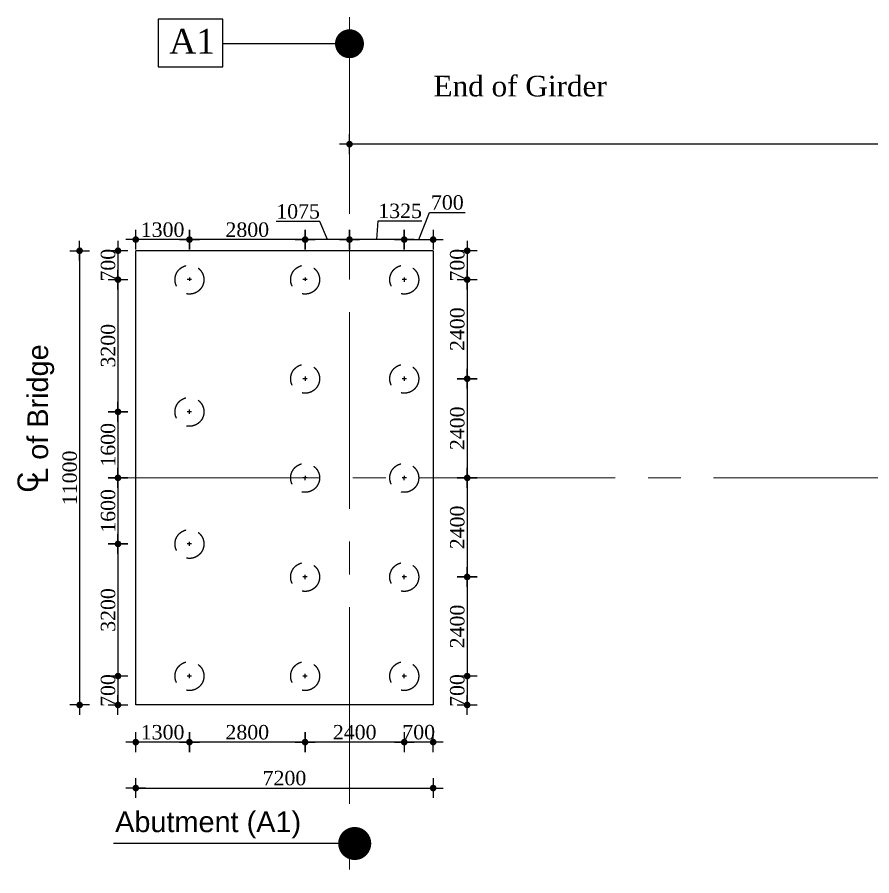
# Model space of a CAD drawing. Header units: millimetres. Extents: x 645430 to 1329725, y -477752 to 44877.
# Drawn here: x 681319 to 702008, y -306265 to -285471 of the extents above; entities that cross this region are included whole.
import ezdxf

# ---------------------------------------------------------------- set-up
doc = ezdxf.new("R2010")
doc.units = ezdxf.units.MM
doc.header["$LTSCALE"] = 250
doc.header["$PDMODE"] = 2
for name, pattern in [('ACAD_ISO10W100', [18, 12, -3, 0, -3]), ('CENTER2', [28.575, 19.05, -3.175, 3.175, -3.175]), ('DASHED2', [0.375, 0.25, -0.125])]:
    doc.linetypes.add(name, pattern=pattern)
doc.layers.add('centerline', color=105, linetype='ACAD_ISO10W100', lineweight=15)
doc.layers.add('Dimention', color=7, linetype='Continuous', lineweight=25)
for name, color, linetype in [('dim', 4, 'Continuous'), ('Dimision', 4, 'Continuous'), ('Extra Line', 145, 'Continuous'), ('Pile', 11, 'Continuous'), ('Text', 7, 'Continuous'), ('TXT', 7, 'Continuous')]:
    doc.layers.add(name, color=color, linetype=linetype)
doc.styles.add('Bridge Dimision - 1', font='arial.ttf', dxfattribs={"height": 125})
doc.styles.add('ROMANS', font='arial.ttf', dxfattribs={"height": 200})
doc.styles.get("Standard").update_dxf_attribs({"font": 'times.ttf'})
doc.styles.add('TNR', font='times.ttf')
doc.dimstyles.new('ISO-125', dxfattribs={"dimtxt": 125, "dimasz": 1.2, "dimexe": 75, "dimexo": 75, "dimgap": 60, "dimtad": 1, "dimdec": 0, "dimtxsty": 'Standard', "dimblk": 'D_TIC', "dimcen": 52.5, "dimclrd": 256, "dimclre": 256, "dimclrt": 256, "dimadec": 0, "dimazin": 0, "dimtfac": 1, "dimtdec": 0, "dimtix": 1, "dimtmove": 0, "dimatfit": 3, "dimldrblk": 'DOT', "dimfxl": 75, "dimfxlon": 1, "dimlwd": -1, "dimarcsym": 0})
doc.dimstyles.new('ISO-25', dxfattribs={"dimtxt": 75, "dimasz": 45, "dimexe": 125, "dimexo": 75.625, "dimgap": 60, "dimtad": 1, "dimdec": 0, "dimtxsty": 'Standard', "dimblk": 'DOT', "dimcen": 52.5, "dimdle": 100, "dimclrd": 256, "dimclre": 256, "dimclrt": 256, "dimadec": 0, "dimazin": 0, "dimtfac": 1, "dimtdec": 0, "dimtix": 1, "dimtmove": 0, "dimatfit": 3, "dimldrblk": 'DOT', "dimfxl": 1, "dimlwd": -1, "dimarcsym": 0})

# ---------------------------------------------------------------- blocks, each defined once
blk = doc.blocks.new('D_TIC')
at = {"layer": 'Dimision', "ltscale": 5}
for p, q in [((0, 60), (0, -60)), ((-60, 0), (60, 0))]:
    blk.add_line(p, q, dxfattribs=at)
at = {"layer": 'Dimision', "ltscale": 5, "const_width": 20}
blk.add_lwpolyline([(-10, 0, 1), (10, 0, 1)], format="xyb", close=True, dxfattribs=at)
blk = doc.blocks.new('*D221')
at = {"layer": 'Defpoints', "color": 0, "ltscale": 10, "transparency": 16777216}
for p in [(689364, -288546), (689364, -289138, 0), (719364, -291414, 0)]:
    blk.add_point(p, dxfattribs=at)
at = {"layer": 'dim', "lineweight": -2, "ltscale": 10, "transparency": 16777216}
for p, q in [((689364, -288621), (689364, -288471)), ((719364, -288621), (719364, -288471))]:
    blk.add_line(p, q, dxfattribs=at)
at = {"layer": 'dim', "ltscale": 10, "transparency": 16777216}
blk.add_line((719360, -288546), (689368, -288546), dxfattribs=at)
at = {"layer": 'dim', "ltscale": 10, "transparency": 16777216, "xscale": 4, "yscale": 4, "zscale": 4, "rotation": 180}
blk.add_blockref('D_TIC', (689364, -288546), dxfattribs=at)
at = {"layer": 'dim', "ltscale": 10, "transparency": 16777216, "xscale": 4, "yscale": 4, "zscale": 4}
blk.add_blockref('D_TIC', (719364, -288546), dxfattribs=at)
at = {"layer": 'dim', "ltscale": 10, "transparency": 16777216, "insert": (704364, -288257), "char_height": 450, "attachment_point": 5}
blk.add_mtext('30000', dxfattribs=at)
blk = doc.blocks.new('_Dot')
at = {"color": 0, "linetype": 'ByBlock', "lineweight": -2}
blk.add_line((-0.5, 0), (-1, 0), dxfattribs=at)
at = {"color": 0, "linetype": 'ByBlock', "const_width": 0.5}
blk.add_lwpolyline([(-0.25, 0, 1), (0.25, 0, 1)], format="xyb", close=True, dxfattribs=at)
blk = doc.blocks.new('*D222')
at = {"layer": 'Defpoints', "color": 0, "ltscale": 10, "transparency": 16777216}
for p in [(691389, -291127), (690689, -291827), (692213, -291827)]:
    blk.add_point(p, dxfattribs=at)
at = {"layer": 'dim', "lineweight": -2, "ltscale": 10, "transparency": 16777216}
for p, q in [((692138, -291127), (692288, -291127)), ((692138, -291827), (692288, -291827))]:
    blk.add_line(p, q, dxfattribs=at)
at = {"layer": 'dim', "ltscale": 10, "transparency": 16777216}
for p, q in [((692213, -291123), (692213, -291119)), ((692213, -291127), (692213, -291827)), ((692213, -291831), (692213, -291835))]:
    blk.add_line(p, q, dxfattribs=at)
at = {"layer": 'dim', "ltscale": 10, "transparency": 16777216, "xscale": 4, "yscale": 4, "zscale": 4}
for p, rotation in [((692213, -291127), 270), ((692213, -291827), 90)]:
    blk.add_blockref('D_TIC', p, dxfattribs=dict(at, rotation=rotation))
at = {"layer": 'dim', "ltscale": 10, "transparency": 16777216, "insert": (691974, -291477), "char_height": 350, "attachment_point": 5, "rotation": 90}
blk.add_mtext('700', dxfattribs=at)
blk = doc.blocks.new('*D223')
at = {"layer": 'Defpoints', "color": 0, "ltscale": 10, "transparency": 16777216}
for p in [(690689, -291827), (690689, -294227), (692213, -294227)]:
    blk.add_point(p, dxfattribs=at)
at = {"layer": 'dim', "lineweight": -2, "ltscale": 10, "transparency": 16777216}
for p, q in [((692138, -291827), (692288, -291827)), ((692138, -294227), (692288, -294227))]:
    blk.add_line(p, q, dxfattribs=at)
at = {"layer": 'dim', "ltscale": 10, "transparency": 16777216}
blk.add_line((692213, -291831), (692213, -294223), dxfattribs=at)
at = {"layer": 'dim', "ltscale": 10, "transparency": 16777216, "xscale": 4, "yscale": 4, "zscale": 4}
for p, rotation in [((692213, -291827), 90), ((692213, -294227), 270)]:
    blk.add_blockref('D_TIC', p, dxfattribs=dict(at, rotation=rotation))
at = {"layer": 'dim', "ltscale": 10, "transparency": 16777216, "insert": (691975, -293027), "char_height": 350, "attachment_point": 5, "rotation": 90}
blk.add_mtext('2400', dxfattribs=at)
blk = doc.blocks.new('*D224')
at = {"layer": 'Defpoints', "color": 0, "ltscale": 10, "transparency": 16777216}
for p in [(691389, -290857), (691389, -291127), (690689, -291827)]:
    blk.add_point(p, dxfattribs=at)
at = {"layer": 'dim', "ltscale": 10, "transparency": 16777216}
for p, q in [((691039, -290857), (691303, -290198)), ((691303, -290198), (692161, -290198)), ((690693, -290857), (691385, -290857))]:
    blk.add_line(p, q, dxfattribs=at)
at = {"layer": 'dim', "lineweight": -2, "ltscale": 10, "transparency": 16777216}
for p, q in [((690689, -290932), (690689, -290782)), ((691389, -290932), (691389, -290782))]:
    blk.add_line(p, q, dxfattribs=at)
at = {"layer": 'dim', "ltscale": 10, "transparency": 16777216, "xscale": 4, "yscale": 4, "zscale": 4, "rotation": 180}
blk.add_blockref('D_TIC', (690689, -290857), dxfattribs=at)
at = {"layer": 'dim', "ltscale": 10, "transparency": 16777216, "xscale": 4, "yscale": 4, "zscale": 4}
blk.add_blockref('D_TIC', (691389, -290857), dxfattribs=at)
at = {"layer": 'dim', "ltscale": 10, "transparency": 16777216, "insert": (691732, -289960), "char_height": 350, "attachment_point": 5}
blk.add_mtext('700', dxfattribs=at)
blk = doc.blocks.new('*D225')
at = {"layer": 'Defpoints', "color": 0, "ltscale": 10, "transparency": 16777216}
for p in [(689364, -290857), (689364, -291127), (690689, -291827)]:
    blk.add_point(p, dxfattribs=at)
at = {"layer": 'dim', "ltscale": 10, "transparency": 16777216}
for p, q in [((690027, -290857), (690059, -290402)), ((690059, -290402), (691118, -290402)), ((690685, -290857), (689368, -290857))]:
    blk.add_line(p, q, dxfattribs=at)
at = {"layer": 'dim', "lineweight": -2, "ltscale": 10, "transparency": 16777216}
for p, q in [((689364, -290932), (689364, -290782)), ((690689, -290932), (690689, -290782))]:
    blk.add_line(p, q, dxfattribs=at)
at = {"layer": 'dim', "ltscale": 10, "transparency": 16777216, "xscale": 4, "yscale": 4, "zscale": 4, "rotation": 180}
blk.add_blockref('D_TIC', (689364, -290857), dxfattribs=at)
at = {"layer": 'dim', "ltscale": 10, "transparency": 16777216, "xscale": 4, "yscale": 4, "zscale": 4}
blk.add_blockref('D_TIC', (690689, -290857), dxfattribs=at)
at = {"layer": 'dim', "ltscale": 10, "transparency": 16777216, "insert": (690589, -290164), "char_height": 350, "attachment_point": 5}
blk.add_mtext('1325', dxfattribs=at)
blk = doc.blocks.new('*D244')
at = {"layer": 'Defpoints', "color": 0, "ltscale": 10, "transparency": 16777216}
for p in [(688289, -290857), (689364, -291127), (688289, -291775)]:
    blk.add_point(p, dxfattribs=at)
at = {"layer": 'dim', "ltscale": 10, "transparency": 16777216}
for p, q in [((688648, -290415), (687589, -290415)), ((688827, -290857), (688648, -290415)), ((689360, -290857), (688293, -290857))]:
    blk.add_line(p, q, dxfattribs=at)
at = {"layer": 'dim', "lineweight": -2, "ltscale": 10, "transparency": 16777216}
for p, q in [((688289, -290932), (688289, -290782)), ((689364, -290932), (689364, -290782))]:
    blk.add_line(p, q, dxfattribs=at)
at = {"layer": 'dim', "ltscale": 10, "transparency": 16777216, "xscale": 4, "yscale": 4, "zscale": 4, "rotation": 180}
blk.add_blockref('D_TIC', (688289, -290857), dxfattribs=at)
at = {"layer": 'dim', "ltscale": 10, "transparency": 16777216, "xscale": 4, "yscale": 4, "zscale": 4}
blk.add_blockref('D_TIC', (689364, -290857), dxfattribs=at)
at = {"layer": 'dim', "ltscale": 10, "transparency": 16777216, "insert": (688119, -290177), "char_height": 350, "attachment_point": 5}
blk.add_mtext('1075', dxfattribs=at)
blk = doc.blocks.new('*D245')
at = {"layer": 'Defpoints', "color": 0, "ltscale": 10, "transparency": 16777216}
for p in [(685489, -290857), (685489, -291827), (688289, -291775)]:
    blk.add_point(p, dxfattribs=at)
at = {"layer": 'dim', "lineweight": -2, "ltscale": 10, "transparency": 16777216}
for p, q in [((685489, -290932), (685489, -290782)), ((688289, -290932), (688289, -290782))]:
    blk.add_line(p, q, dxfattribs=at)
at = {"layer": 'dim', "ltscale": 10, "transparency": 16777216}
blk.add_line((688285, -290857), (685493, -290857), dxfattribs=at)
at = {"layer": 'dim', "ltscale": 10, "transparency": 16777216, "xscale": 4, "yscale": 4, "zscale": 4, "rotation": 180}
blk.add_blockref('D_TIC', (685489, -290857), dxfattribs=at)
at = {"layer": 'dim', "ltscale": 10, "transparency": 16777216, "xscale": 4, "yscale": 4, "zscale": 4}
blk.add_blockref('D_TIC', (688289, -290857), dxfattribs=at)
at = {"layer": 'dim', "ltscale": 10, "transparency": 16777216, "insert": (686889, -290619), "char_height": 350, "attachment_point": 5}
blk.add_mtext('2800', dxfattribs=at)
blk = doc.blocks.new('*D246')
at = {"layer": 'Defpoints', "color": 0, "ltscale": 10, "transparency": 16777216}
for p in [(684189, -290857), (684189, -291127), (685489, -291827)]:
    blk.add_point(p, dxfattribs=at)
at = {"layer": 'dim', "lineweight": -2, "ltscale": 10, "transparency": 16777216}
for p, q in [((684189, -290932), (684189, -290782)), ((685489, -290932), (685489, -290782))]:
    blk.add_line(p, q, dxfattribs=at)
at = {"layer": 'dim', "ltscale": 10, "transparency": 16777216}
blk.add_line((685485, -290857), (684193, -290857), dxfattribs=at)
at = {"layer": 'dim', "ltscale": 10, "transparency": 16777216, "xscale": 4, "yscale": 4, "zscale": 4, "rotation": 180}
blk.add_blockref('D_TIC', (684189, -290857), dxfattribs=at)
at = {"layer": 'dim', "ltscale": 10, "transparency": 16777216, "xscale": 4, "yscale": 4, "zscale": 4}
blk.add_blockref('D_TIC', (685489, -290857), dxfattribs=at)
at = {"layer": 'dim', "ltscale": 10, "transparency": 16777216, "insert": (684839, -290619), "char_height": 350, "attachment_point": 5}
blk.add_mtext('1300', dxfattribs=at)
blk = doc.blocks.new('*D226')
at = {"layer": 'Defpoints', "color": 0, "ltscale": 10, "transparency": 16777216}
for p in [(690689, -294227), (690329, -296627), (692213, -296627)]:
    blk.add_point(p, dxfattribs=at)
at = {"layer": 'dim', "lineweight": -2, "ltscale": 10, "transparency": 16777216}
for p, q in [((692138, -294227), (692288, -294227)), ((692138, -296627), (692288, -296627))]:
    blk.add_line(p, q, dxfattribs=at)
at = {"layer": 'dim', "ltscale": 10, "transparency": 16777216}
blk.add_line((692213, -294231), (692213, -296623), dxfattribs=at)
at = {"layer": 'dim', "ltscale": 10, "transparency": 16777216, "xscale": 4, "yscale": 4, "zscale": 4}
for p, rotation in [((692213, -294227), 90), ((692213, -296627), 270)]:
    blk.add_blockref('D_TIC', p, dxfattribs=dict(at, rotation=rotation))
at = {"layer": 'dim', "ltscale": 10, "transparency": 16777216, "insert": (691975, -295427), "char_height": 350, "attachment_point": 5, "rotation": 90}
blk.add_mtext('2400', dxfattribs=at)
blk = doc.blocks.new('*D247')
at = {"layer": 'Defpoints', "color": 0, "ltscale": 10, "transparency": 16777216}
for p in [(690329, -296627), (690689, -299027), (692213, -299027)]:
    blk.add_point(p, dxfattribs=at)
at = {"layer": 'dim', "lineweight": -2, "ltscale": 10, "transparency": 16777216}
for p, q in [((692138, -296627), (692288, -296627)), ((692138, -299027), (692288, -299027))]:
    blk.add_line(p, q, dxfattribs=at)
at = {"layer": 'dim', "ltscale": 10, "transparency": 16777216}
blk.add_line((692213, -296631), (692213, -299023), dxfattribs=at)
at = {"layer": 'dim', "ltscale": 10, "transparency": 16777216, "xscale": 4, "yscale": 4, "zscale": 4}
for p, rotation in [((692213, -296627), 90), ((692213, -299027), 270)]:
    blk.add_blockref('D_TIC', p, dxfattribs=dict(at, rotation=rotation))
at = {"layer": 'dim', "ltscale": 10, "transparency": 16777216, "insert": (691975, -297827), "char_height": 350, "attachment_point": 5, "rotation": 90}
blk.add_mtext('2400', dxfattribs=at)
blk = doc.blocks.new('*D248')
at = {"layer": 'Defpoints', "color": 0, "ltscale": 10, "transparency": 16777216}
for p in [(690689, -299027), (690689, -301427), (692213, -301427)]:
    blk.add_point(p, dxfattribs=at)
at = {"layer": 'dim', "lineweight": -2, "ltscale": 10, "transparency": 16777216}
for p, q in [((692138, -299027), (692288, -299027)), ((692138, -301427), (692288, -301427))]:
    blk.add_line(p, q, dxfattribs=at)
at = {"layer": 'dim', "ltscale": 10, "transparency": 16777216}
blk.add_line((692213, -299031), (692213, -301423), dxfattribs=at)
at = {"layer": 'dim', "ltscale": 10, "transparency": 16777216, "xscale": 4, "yscale": 4, "zscale": 4}
for p, rotation in [((692213, -299027), 90), ((692213, -301427), 270)]:
    blk.add_blockref('D_TIC', p, dxfattribs=dict(at, rotation=rotation))
at = {"layer": 'dim', "ltscale": 10, "transparency": 16777216, "insert": (691975, -300227), "char_height": 350, "attachment_point": 5, "rotation": 90}
blk.add_mtext('2400', dxfattribs=at)
blk = doc.blocks.new('*D249')
at = {"layer": 'Defpoints', "color": 0, "ltscale": 10, "transparency": 16777216}
for p in [(690689, -301427), (691389, -302127), (692213, -302127)]:
    blk.add_point(p, dxfattribs=at)
at = {"layer": 'dim', "lineweight": -2, "ltscale": 10, "transparency": 16777216}
for p, q in [((692138, -301427), (692288, -301427)), ((692138, -302127), (692288, -302127))]:
    blk.add_line(p, q, dxfattribs=at)
at = {"layer": 'dim', "ltscale": 10, "transparency": 16777216}
for p, q in [((692213, -301423), (692213, -301419)), ((692213, -301427), (692213, -302127)), ((692213, -302131), (692213, -302135))]:
    blk.add_line(p, q, dxfattribs=at)
at = {"layer": 'dim', "ltscale": 10, "transparency": 16777216, "xscale": 4, "yscale": 4, "zscale": 4}
for p, rotation in [((692213, -301427), 270), ((692213, -302127), 90)]:
    blk.add_blockref('D_TIC', p, dxfattribs=dict(at, rotation=rotation))
at = {"layer": 'dim', "ltscale": 10, "transparency": 16777216, "insert": (691974, -301777), "char_height": 350, "attachment_point": 5, "rotation": 90}
blk.add_mtext('700', dxfattribs=at)
blk = doc.blocks.new('*D250')
at = {"layer": 'Defpoints', "color": 0, "ltscale": 10, "transparency": 16777216}
for p in [(690689, -301427), (691389, -301439), (690689, -303027)]:
    blk.add_point(p, dxfattribs=at)
at = {"layer": 'dim', "lineweight": -2, "ltscale": 10, "transparency": 16777216}
for p, q in [((690689, -302952), (690689, -303102)), ((691389, -302952), (691389, -303102))]:
    blk.add_line(p, q, dxfattribs=at)
at = {"layer": 'dim', "ltscale": 10, "transparency": 16777216}
for p, q in [((690685, -303027), (690681, -303027)), ((691389, -303027), (690689, -303027)), ((691393, -303027), (691397, -303027))]:
    blk.add_line(p, q, dxfattribs=at)
at = {"layer": 'dim', "ltscale": 10, "transparency": 16777216, "xscale": 4, "yscale": 4, "zscale": 4}
blk.add_blockref('D_TIC', (690689, -303027), dxfattribs=at)
at = {"layer": 'dim', "ltscale": 10, "transparency": 16777216, "xscale": 4, "yscale": 4, "zscale": 4, "rotation": 180}
blk.add_blockref('D_TIC', (691389, -303027), dxfattribs=at)
at = {"layer": 'dim', "ltscale": 10, "transparency": 16777216, "insert": (691039, -302788), "char_height": 350, "attachment_point": 5}
blk.add_mtext('700', dxfattribs=at)
blk = doc.blocks.new('*D251')
at = {"layer": 'Defpoints', "color": 0, "ltscale": 10, "transparency": 16777216}
for p in [(688289, -301480), (690689, -301427), (688289, -303027)]:
    blk.add_point(p, dxfattribs=at)
at = {"layer": 'dim', "lineweight": -2, "ltscale": 10, "transparency": 16777216}
for p, q in [((688289, -302952), (688289, -303102)), ((690689, -302952), (690689, -303102))]:
    blk.add_line(p, q, dxfattribs=at)
at = {"layer": 'dim', "ltscale": 10, "transparency": 16777216}
blk.add_line((690685, -303027), (688293, -303027), dxfattribs=at)
at = {"layer": 'dim', "ltscale": 10, "transparency": 16777216, "xscale": 4, "yscale": 4, "zscale": 4, "rotation": 180}
blk.add_blockref('D_TIC', (688289, -303027), dxfattribs=at)
at = {"layer": 'dim', "ltscale": 10, "transparency": 16777216, "xscale": 4, "yscale": 4, "zscale": 4}
blk.add_blockref('D_TIC', (690689, -303027), dxfattribs=at)
at = {"layer": 'dim', "ltscale": 10, "transparency": 16777216, "insert": (689489, -302789), "char_height": 350, "attachment_point": 5}
blk.add_mtext('2400', dxfattribs=at)
blk = doc.blocks.new('*D252')
at = {"layer": 'Defpoints', "color": 0, "ltscale": 10, "transparency": 16777216}
for p in [(685489, -301474), (688289, -301480), (685489, -303027)]:
    blk.add_point(p, dxfattribs=at)
at = {"layer": 'dim', "lineweight": -2, "ltscale": 10, "transparency": 16777216}
for p, q in [((685489, -302952), (685489, -303102)), ((688289, -302952), (688289, -303102))]:
    blk.add_line(p, q, dxfattribs=at)
at = {"layer": 'dim', "ltscale": 10, "transparency": 16777216}
blk.add_line((688285, -303027), (685493, -303027), dxfattribs=at)
at = {"layer": 'dim', "ltscale": 10, "transparency": 16777216, "xscale": 4, "yscale": 4, "zscale": 4, "rotation": 180}
blk.add_blockref('D_TIC', (685489, -303027), dxfattribs=at)
at = {"layer": 'dim', "ltscale": 10, "transparency": 16777216, "xscale": 4, "yscale": 4, "zscale": 4}
blk.add_blockref('D_TIC', (688289, -303027), dxfattribs=at)
at = {"layer": 'dim', "ltscale": 10, "transparency": 16777216, "insert": (686889, -302789), "char_height": 350, "attachment_point": 5}
blk.add_mtext('2800', dxfattribs=at)
blk = doc.blocks.new('*D253')
at = {"layer": 'Defpoints', "color": 0, "ltscale": 10, "transparency": 16777216}
for p in [(685489, -301474), (684189, -302127), (684189, -303027)]:
    blk.add_point(p, dxfattribs=at)
at = {"layer": 'dim', "lineweight": -2, "ltscale": 10, "transparency": 16777216}
for p, q in [((684189, -302952), (684189, -303102)), ((685489, -302952), (685489, -303102))]:
    blk.add_line(p, q, dxfattribs=at)
at = {"layer": 'dim', "ltscale": 10, "transparency": 16777216}
blk.add_line((685485, -303027), (684193, -303027), dxfattribs=at)
at = {"layer": 'dim', "ltscale": 10, "transparency": 16777216, "xscale": 4, "yscale": 4, "zscale": 4, "rotation": 180}
blk.add_blockref('D_TIC', (684189, -303027), dxfattribs=at)
at = {"layer": 'dim', "ltscale": 10, "transparency": 16777216, "xscale": 4, "yscale": 4, "zscale": 4}
blk.add_blockref('D_TIC', (685489, -303027), dxfattribs=at)
at = {"layer": 'dim', "ltscale": 10, "transparency": 16777216, "insert": (684839, -302789), "char_height": 350, "attachment_point": 5}
blk.add_mtext('1300', dxfattribs=at)
blk = doc.blocks.new('*D254')
at = {"layer": 'Defpoints', "color": 0, "ltscale": 10, "transparency": 16777216}
for p in [(684189, -302127), (691389, -302127), (691389, -304139)]:
    blk.add_point(p, dxfattribs=at)
at = {"layer": 'dim', "lineweight": -2, "ltscale": 10, "transparency": 16777216}
for p, q in [((684189, -304064), (684189, -304214)), ((691389, -304064), (691389, -304214))]:
    blk.add_line(p, q, dxfattribs=at)
at = {"layer": 'dim', "ltscale": 10, "transparency": 16777216}
blk.add_line((684193, -304139), (691385, -304139), dxfattribs=at)
at = {"layer": 'dim', "ltscale": 10, "transparency": 16777216, "xscale": 4, "yscale": 4, "zscale": 4, "rotation": 180}
blk.add_blockref('D_TIC', (684189, -304139), dxfattribs=at)
at = {"layer": 'dim', "ltscale": 10, "transparency": 16777216, "xscale": 4, "yscale": 4, "zscale": 4}
blk.add_blockref('D_TIC', (691389, -304139), dxfattribs=at)
at = {"layer": 'dim', "ltscale": 10, "transparency": 16777216, "insert": (687789, -303900), "char_height": 350, "attachment_point": 5}
blk.add_mtext('7200', dxfattribs=at)
blk = doc.blocks.new('*D227')
at = {"layer": 'Defpoints', "color": 0, "ltscale": 10, "transparency": 16777216}
for p in [(685489, -291127, 0), (683759, -291827), (685489, -291827, 0)]:
    blk.add_point(p, dxfattribs=at)
at = {"layer": 'dim', "lineweight": -2, "ltscale": 10, "transparency": 16777216}
for p, q in [((683834, -291127), (683684, -291127)), ((683834, -291827), (683684, -291827))]:
    blk.add_line(p, q, dxfattribs=at)
at = {"layer": 'dim', "ltscale": 10, "transparency": 16777216}
for p, q in [((683759, -291123), (683759, -291119)), ((683759, -291127), (683759, -291827)), ((683759, -291831), (683759, -291835))]:
    blk.add_line(p, q, dxfattribs=at)
at = {"layer": 'dim', "ltscale": 10, "transparency": 16777216, "xscale": 4, "yscale": 4, "zscale": 4}
for p, rotation in [((683759, -291127), 270), ((683759, -291827), 90)]:
    blk.add_blockref('D_TIC', p, dxfattribs=dict(at, rotation=rotation))
at = {"layer": 'dim', "ltscale": 10, "transparency": 16777216, "insert": (683520, -291477), "char_height": 350, "attachment_point": 5, "rotation": 90}
blk.add_mtext('700', dxfattribs=at)
blk = doc.blocks.new('*D255')
at = {"layer": 'Defpoints', "color": 0, "ltscale": 10, "transparency": 16777216}
for p in [(685489, -291827, 0), (683759, -295028), (685489, -295028)]:
    blk.add_point(p, dxfattribs=at)
at = {"layer": 'dim', "lineweight": -2, "ltscale": 10, "transparency": 16777216}
for p, q in [((683834, -291827), (683684, -291827)), ((683834, -295028), (683684, -295028))]:
    blk.add_line(p, q, dxfattribs=at)
at = {"layer": 'dim', "ltscale": 10, "transparency": 16777216}
blk.add_line((683759, -291831), (683759, -295024), dxfattribs=at)
at = {"layer": 'dim', "ltscale": 10, "transparency": 16777216, "xscale": 4, "yscale": 4, "zscale": 4}
for p, rotation in [((683759, -291827), 90), ((683759, -295028), 270)]:
    blk.add_blockref('D_TIC', p, dxfattribs=dict(at, rotation=rotation))
at = {"layer": 'dim', "ltscale": 10, "transparency": 16777216, "insert": (683521, -293427), "char_height": 350, "attachment_point": 5, "rotation": 90}
blk.add_mtext('3200', dxfattribs=at)
blk = doc.blocks.new('*D256')
at = {"layer": 'Defpoints', "color": 0, "ltscale": 10, "transparency": 16777216}
for p in [(685489, -295028), (683759, -296627), (684189, -296627)]:
    blk.add_point(p, dxfattribs=at)
at = {"layer": 'dim', "lineweight": -2, "ltscale": 10, "transparency": 16777216}
for p, q in [((683834, -295028), (683684, -295028)), ((683834, -296627), (683684, -296627))]:
    blk.add_line(p, q, dxfattribs=at)
at = {"layer": 'dim', "ltscale": 10, "transparency": 16777216}
blk.add_line((683759, -295032), (683759, -296623), dxfattribs=at)
at = {"layer": 'dim', "ltscale": 10, "transparency": 16777216, "xscale": 4, "yscale": 4, "zscale": 4}
for p, rotation in [((683759, -295028), 90), ((683759, -296627), 270)]:
    blk.add_blockref('D_TIC', p, dxfattribs=dict(at, rotation=rotation))
at = {"layer": 'dim', "ltscale": 10, "transparency": 16777216, "insert": (683521, -295827), "char_height": 350, "attachment_point": 5, "rotation": 90}
blk.add_mtext('1600', dxfattribs=at)
blk = doc.blocks.new('*D228')
at = {"layer": 'Defpoints', "color": 0, "ltscale": 10, "transparency": 16777216}
for p in [(684189, -296627), (683759, -298227), (685437, -298227)]:
    blk.add_point(p, dxfattribs=at)
at = {"layer": 'dim', "lineweight": -2, "ltscale": 10, "transparency": 16777216}
for p, q in [((683834, -296627), (683684, -296627)), ((683834, -298227), (683684, -298227))]:
    blk.add_line(p, q, dxfattribs=at)
at = {"layer": 'dim', "ltscale": 10, "transparency": 16777216}
blk.add_line((683759, -296631), (683759, -298223), dxfattribs=at)
at = {"layer": 'dim', "ltscale": 10, "transparency": 16777216, "xscale": 4, "yscale": 4, "zscale": 4}
for p, rotation in [((683759, -296627), 90), ((683759, -298227), 270)]:
    blk.add_blockref('D_TIC', p, dxfattribs=dict(at, rotation=rotation))
at = {"layer": 'dim', "ltscale": 10, "transparency": 16777216, "insert": (683521, -297427), "char_height": 350, "attachment_point": 5, "rotation": 90}
blk.add_mtext('1600', dxfattribs=at)
blk = doc.blocks.new('*D229')
at = {"layer": 'Defpoints', "color": 0, "ltscale": 10, "transparency": 16777216}
for p in [(685437, -298227), (683759, -301427), (685437, -301427)]:
    blk.add_point(p, dxfattribs=at)
at = {"layer": 'dim', "lineweight": -2, "ltscale": 10, "transparency": 16777216}
for p, q in [((683834, -298227), (683684, -298227)), ((683834, -301427), (683684, -301427))]:
    blk.add_line(p, q, dxfattribs=at)
at = {"layer": 'dim', "ltscale": 10, "transparency": 16777216}
blk.add_line((683759, -298231), (683759, -301423), dxfattribs=at)
at = {"layer": 'dim', "ltscale": 10, "transparency": 16777216, "xscale": 4, "yscale": 4, "zscale": 4}
for p, rotation in [((683759, -298227), 90), ((683759, -301427), 270)]:
    blk.add_blockref('D_TIC', p, dxfattribs=dict(at, rotation=rotation))
at = {"layer": 'dim', "ltscale": 10, "transparency": 16777216, "insert": (683521, -299827), "char_height": 350, "attachment_point": 5, "rotation": 90}
blk.add_mtext('3200', dxfattribs=at)
blk = doc.blocks.new('*D230')
at = {"layer": 'Defpoints', "color": 0, "ltscale": 10, "transparency": 16777216}
for p in [(685437, -301427), (683759, -302127), (684189, -302127)]:
    blk.add_point(p, dxfattribs=at)
at = {"layer": 'dim', "lineweight": -2, "ltscale": 10, "transparency": 16777216}
for p, q in [((683834, -301427), (683684, -301427)), ((683834, -302127), (683684, -302127))]:
    blk.add_line(p, q, dxfattribs=at)
at = {"layer": 'dim', "ltscale": 10, "transparency": 16777216}
for p, q in [((683759, -301423), (683759, -301419)), ((683759, -301427), (683759, -302127)), ((683759, -302131), (683759, -302135))]:
    blk.add_line(p, q, dxfattribs=at)
at = {"layer": 'dim', "ltscale": 10, "transparency": 16777216, "xscale": 4, "yscale": 4, "zscale": 4}
for p, rotation in [((683759, -301427), 270), ((683759, -302127), 90)]:
    blk.add_blockref('D_TIC', p, dxfattribs=dict(at, rotation=rotation))
at = {"layer": 'dim', "ltscale": 10, "transparency": 16777216, "insert": (683520, -301777), "char_height": 350, "attachment_point": 5, "rotation": 90}
blk.add_mtext('700', dxfattribs=at)
blk = doc.blocks.new('*D231')
at = {"layer": 'Defpoints', "color": 0, "ltscale": 10, "transparency": 16777216}
for p in [(684189, -291127, 0), (682830, -302127), (684189, -302127, 0)]:
    blk.add_point(p, dxfattribs=at)
at = {"layer": 'dim', "lineweight": -2, "ltscale": 10, "transparency": 16777216}
for p, q in [((682905, -291127), (682755, -291127)), ((682905, -302127), (682755, -302127))]:
    blk.add_line(p, q, dxfattribs=at)
at = {"layer": 'dim', "ltscale": 10, "transparency": 16777216}
blk.add_line((682830, -291131), (682830, -302123), dxfattribs=at)
at = {"layer": 'dim', "ltscale": 10, "transparency": 16777216, "xscale": 4, "yscale": 4, "zscale": 4}
for p, rotation in [((682830, -291127), 90), ((682830, -302127), 270)]:
    blk.add_blockref('D_TIC', p, dxfattribs=dict(at, rotation=rotation))
at = {"layer": 'dim', "ltscale": 10, "transparency": 16777216, "insert": (682592, -296627), "char_height": 350, "attachment_point": 5, "rotation": 90}
blk.add_mtext('11000', dxfattribs=at)

msp = doc.modelspace()

# ---------------------------------------------------------------- linework, layer by layer
at = {"layer": 'centerline', "linetype": 'CENTER2'}
msp.add_line((689364.3, -285470.9, 0), (689364.3, -306264.5, 0), dxfattribs=at)
at = {"layer": 'centerline', "linetype": 'CENTER2', "elevation": 0}
msp.add_lwpolyline([(683892, -296627.3), (725164.1, -296627.3)], dxfattribs=at)
at = {"layer": 'Dimention', "elevation": 0}
msp.add_lwpolyline([(686298.5, -285523.1), (684728.5, -285523.1), (684728.5, -286673.1), (686298.5, -286673.1)], close=True, dxfattribs=at)
at = {"layer": 'Dimision', "lineweight": 5, "ltscale": 6, "elevation": 0}
msp.add_lwpolyline([(689382.4, -287203.9, 0, 250.9, 0), (690050.4, -287203.9, 0, 0, 0), (691360.6, -287203.9, 0, 0, 0)], format="xyseb", dxfattribs=at)
at = {"layer": 'Extra Line'}
for p, q in [((684189.3, -302127.3, 0), (684189.3, -291127.3, 0)), ((691389.3, -291127.3, 0), (684189.3, -291127.3, 0)), ((691389.3, -291127.3, 0), (691389.3, -302127.3, 0)), ((691389.3, -302127.3, 0), (684189.3, -302127.3, 0))]:
    msp.add_line(p, q, dxfattribs=at)
at = {"layer": 'Pile', "linetype": 'DASHED2', "ltscale": 10}
for p, q in [((685541.8, -291827.3, 0), (685436.8, -291827.3, 0)), ((685489.3, -291774.8, 0), (685489.3, -291854.8, 0)), ((688341.8, -291827.3, 0), (688236.8, -291827.3, 0)), ((688289.3, -291774.8, 0), (688289.3, -291854.8, 0)), ((690741.8, -291827.3, 0), (690636.8, -291827.3, 0)), ((690689.3, -291774.8, 0), (690689.3, -291879.8, 0)), ((688341.8, -294227.3, 0), (688236.8, -294227.3, 0)), ((688289.3, -294174.8, 0), (688289.3, -294279.8, 0)), ((690741.8, -294227.3, 0), (690636.8, -294227.3, 0)), ((690689.3, -294174.8, 0), (690689.3, -294279.8, 0)), ((685541.8, -295027.1, 0), (685436.8, -295027.1, 0)), ((685541.8, -295027.1, 0), (685436.8, -295027.1, 0)), ((685489.3, -295073.7, 0), (685489.3, -294974.6, 0)), ((688341.8, -296627.3, 0), (688236.8, -296627.3, 0)), ((688341.8, -296627.3, 0), (688236.8, -296627.3, 0)), ((688289.3, -296574.8, 0), (688289.3, -296627.3, 0)), ((688289.3, -296679.8, 0), (688289.3, -296627.3, 0)), ((690741.8, -296627.3, 0), (690636.8, -296627.3, 0)), ((690741.8, -296627.3, 0), (690636.8, -296627.3, 0)), ((690689.3, -296574.8, 0), (690689.3, -296627.3, 0)), ((690689.3, -296679.8, 0), (690689.3, -296627.3, 0)), ((685489.3, -298274, 0), (685489.3, -298175, 0)), ((685541.8, -298227.5, 0), (685436.8, -298227.5, 0)), ((685541.8, -298227.5, 0), (685436.8, -298227.5, 0)), ((688289.3, -299079.8, 0), (688289.3, -298974.8, 0)), ((690689.3, -299079.8, 0), (690689.3, -298974.8, 0)), ((688341.8, -299027.3, 0), (688236.8, -299027.3, 0)), ((690741.8, -299027.3, 0), (690636.8, -299027.3, 0)), ((685541.8, -301427.3, 0), (685436.8, -301427.3, 0)), ((685489.3, -301473.9, 0), (685489.3, -301374.8, 0)), ((688341.8, -301427.8, 0), (688236.8, -301427.8, 0)), ((688289.3, -301480.3, 0), (688289.3, -301372.6, 0)), ((690741.8, -301427.3, 0), (690636.8, -301427.3, 0)), ((690689.3, -301479.8, 0), (690689.3, -301374.8, 0))]:
    msp.add_line(p, q, dxfattribs=at)
for centre in [(685489.3, -291827.3, 0), (688289.3, -291827.3, 0), (690689.3, -291827.3, 0), (688289.3, -294227.3, 0), (690689.3, -294227.3, 0), (685489.3, -295027.6, 0), (688289.3, -296627.3, 0), (690689.3, -296627.3, 0), (685489.3, -298227.9, 0), (688289.3, -299027.3, 0), (690689.3, -299027.3, 0), (685489.3, -301427.8, 0), (688289.3, -301427.8, 0), (690689.3, -301427.3, 0)]:
    msp.add_circle(centre, 350, dxfattribs=at)

# ---------------------------------------------------------------- texts
at = {"layer": 'Text'}
msp.add_text('End of Girder', height=500, dxfattribs=at).set_placement((691397.8, -287390, 0))
at = {"layer": 'Text', "ltscale": 5, "style": 'Bridge Dimision - 1'}
msp.add_text('Abutment (A1)', height=500, rotation=0.00167, dxfattribs=at).set_placement((683690.2, -305205.9, 47.5))
at = {"layer": 'Text', "char_height": 500, "rotation": 90, "style": 'ROMANS'}
for s, insert, attachment_point in [('L of Bridge', (682217, -296771.6, 0), 7), ('C', (681579.6, -296732.9, 0), 5)]:
    msp.add_mtext(s, dxfattribs=dict(at, insert=insert, attachment_point=attachment_point))
at = {"layer": 'TXT', "style": 'TNR'}
msp.add_text('A1', height=600, dxfattribs=at).set_placement((684998.5, -286353.1, 0))

# ---------------------------------------------------------------- dimensions: what is measured, and where the dimension line sits
at = {"layer": 'dim', "color": 2, "ltscale": 10}
dim = msp.add_linear_dim(base=(689364.3, -288545.6, 0), p1=(719364.3, -291414.4, 0), p2=(689364.3, -289137.5, 0), dimstyle='ISO-125', override={"dimtxt": 450, "dimasz": 4, "dimtmove": 1}, dxfattribs=at)
dim.commit()
dim.dimension.update_dxf_attribs({"geometry": '*D221', "text_midpoint": (704364.3, -288256.7, 0)})
at = {"layer": 'dim', "ltscale": 10}
for base, p1, p2, picture, middle in [((691389.3, -290857.4, 0), (690689.3, -291827.3, 0), (691389.3, -291127.3, 0), '*D224', (691363.5, -290198.3, 0)), ((688289.3, -290857.4, 0), (689364.3, -291127.3, 0), (688289.3, -291774.8, 0), '*D244', (688588.4, -290415.3, 0)), ((689364.3, -290857.4, 0), (690689.3, -291827.3, 0), (689364.3, -291127.3, 0), '*D225', (690119.2, -290402.5, 0))]:
    dim = msp.add_linear_dim(base=base, p1=p1, p2=p2, dimstyle='ISO-125', override={"dimtxt": 350, "dimasz": 4, "dimtmove": 1}, dxfattribs=at)
    dim.commit()
    dim.dimension.update_dxf_attribs({"geometry": picture, "text_midpoint": middle, "dimtype": 160})
for base, p1, p2, picture, middle in [((684189.3, -290857.4, 0), (685489.3, -291827.3, 0), (684189.3, -291127.3, 0), '*D246', (684839.3, -290619.3, 0)), ((685489.3, -290857.4, 0), (688289.3, -291774.8, 0), (685489.3, -291827.3, 0), '*D245', (686889.3, -290619.3, 0))]:
    dim = msp.add_linear_dim(base=base, p1=p1, p2=p2, dimstyle='ISO-125', override={"dimtxt": 350, "dimasz": 4, "dimtmove": 1}, dxfattribs=at)
    dim.commit()
    dim.dimension.update_dxf_attribs({"geometry": picture, "text_midpoint": middle})
at = {"layer": 'dim', "color": 244, "ltscale": 10, "true_color": 0x991b1e}
for base, p1, p2, picture, middle in [((682829.7, -302127.3), (684189.3, -291127.3, 0), (684189.3, -302127.3, 0), '*D231', (682591.6, -296627.3)), ((683758.8, -295027.6), (685489.3, -291827.3, 0), (685489.3, -295027.6), '*D255', (683520.7, -293427.4)), ((683758.8, -296627.3, 0), (685489.3, -295027.6, 0), (684189.3, -296627.3, 0), '*D256', (683520.7, -295827.4, 0)), ((683758.8, -298227.5, 0), (684189.3, -296627.3, 0), (685436.8, -298227.5, 0), '*D228', (683520.7, -297427.4, 0)), ((683758.8, -301427.3, 0), (685436.8, -298227.5, 0), (685436.8, -301427.3, 0), '*D229', (683520.7, -299827.4, 0)), ((683758.8, -302127.3), (685436.8, -301427.3), (684189.3, -302127.3), '*D230', (683520.2, -301777.3))]:
    dim = msp.add_linear_dim(base=base, p1=p1, p2=p2, angle=90, dimstyle='ISO-125', override={"dimtxt": 350, "dimasz": 4, "dimtmove": 1}, dxfattribs=at)
    dim.commit()
    dim.dimension.update_dxf_attribs({"geometry": picture, "text_midpoint": middle})
at = {"layer": 'dim', "ltscale": 10}
for base, p1, p2, angle, picture, middle in [((683758.8, -291827.3), (685489.3, -291127.3, 0), (685489.3, -291827.3, 0), 90, '*D227', (683520.2, -291477.3)), ((692212.6, -291827.3, 0), (691389.3, -291127.3, 0), (690689.3, -291827.3, 0), 90, '*D222', (691974.1, -291477.3, 0)), ((692212.6, -294227.3, 0), (690689.3, -291827.3, 0), (690689.3, -294227.3, 0), 90, '*D223', (691974.6, -293027.3, 0)), ((692212.6, -296627.3, 0), (690689.3, -294227.3, 0), (690328.5, -296627.3, 0), 90, '*D226', (691974.6, -295427.3, 0)), ((692212.6, -299027.3, 0), (690328.5, -296627.3, 0), (690689.3, -299027.3, 0), 90, '*D247', (691974.6, -297827.3, 0)), ((692212.6, -301427.3, 0), (690689.3, -299027.3, 0), (690689.3, -301427.3, 0), 90, '*D248', (691974.6, -300227.3, 0)), ((692212.6, -302127.3, 0), (690689.3, -301427.3, 0), (691389.3, -302127.3, 0), 90, '*D249', (691974.1, -301777.3, 0)), ((684189.3, -303026.7, 0), (685489.3, -301473.9, 0), (684189.3, -302127.3, 0), 180, '*D253', (684839.3, -302788.7, 0)), ((685489.3, -303026.7, 0), (688289.3, -301480.3, 0), (685489.3, -301473.9, 0), 180, '*D252', (686889.3, -302788.7, 0)), ((688289.3, -303026.7, 0), (690689.3, -301427.3, 0), (688289.3, -301480.3, 0), 180, '*D251', (689489.3, -302788.7, 0)), ((690689.3, -303026.7, 0), (691389.3, -301438.5, 0), (690689.3, -301427.3, 0), 180, '*D250', (691039.3, -302788.2, 0)), ((691389.3, -304138.9, 0), (684189.3, -302127.3, 0), (691389.3, -302127.3, 0), 180, '*D254', (687789.3, -303900.3, 0))]:
    dim = msp.add_linear_dim(base=base, p1=p1, p2=p2, angle=angle, dimstyle='ISO-125', override={"dimtxt": 350, "dimasz": 4, "dimtmove": 1}, dxfattribs=at)
    dim.commit()
    dim.dimension.update_dxf_attribs({"geometry": picture, "text_midpoint": middle})

# ---------------------------------------------------------------- leaders
at = {"layer": 'Dimision', "lineweight": 5, "ltscale": 5}
msp.add_leader([(689363.1, -286114, 0), (686298.5, -286114, 0)], dimstyle='ISO-25', override={"dimasz": 700, "dimtad": 0}, dxfattribs=at)
at = {"layer": 'Dimision', "ltscale": 5}
msp.add_leader([(689489.5, -305481.8, 0), (683650.3, -305481.8, 0)], dimstyle='ISO-25', override={"dimasz": 800, "dimtad": 0}, dxfattribs=at)

doc.saveas('drawing.dxf')
